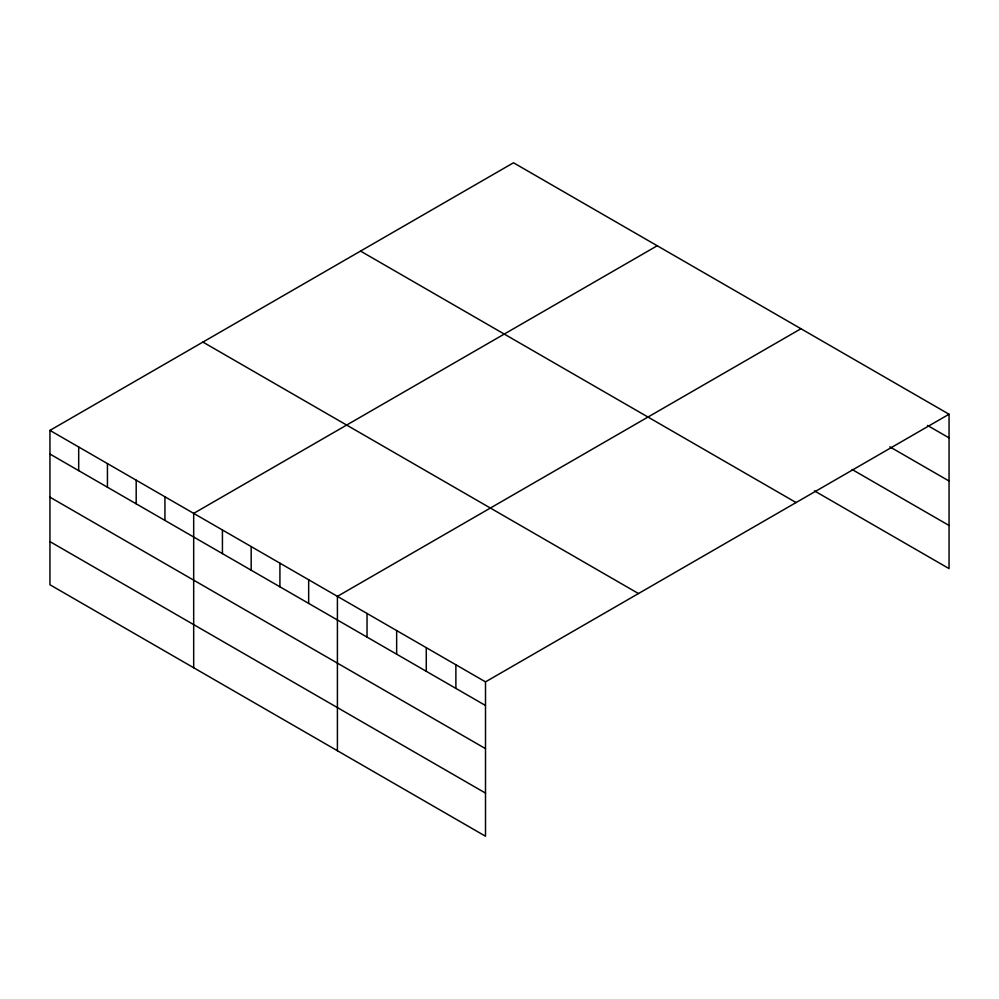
<?xml version="1.0" encoding="UTF-8"?>
<svg xmlns="http://www.w3.org/2000/svg" width="999" height="999" viewBox="0 0 999 999"><rect width="100%" height="100%" fill="white"/><g stroke="black" fill="none" stroke-linecap="round" stroke-linejoin="round"><path stroke-width="1.5" d="M949.05 414.235L485.502 681.867L485.502 836.225L49.95 584.765L49.95 430.394L513.498 162.775L949.05 414.235L949.05 568.606L814.422 490.871M657.23 245.754L193.681 513.386L193.681 667.744M800.961 328.733L337.412 596.366L337.412 750.736M927.509 425.437L949.05 437.874M889.809 446.815L949.05 481.019M852.122 469.505L949.05 525.462M360.527 251.086L796.078 502.547M202.922 342.083L638.473 593.543M49.95 430.394L485.502 681.867M49.95 454.033L485.502 705.494M49.95 497.177L485.502 748.638M49.95 541.62L485.502 793.094M455.881 664.76L455.881 688.398M426.273 647.664L426.273 671.303M396.653 630.569L396.653 654.195M367.033 613.461L367.033 637.1M308.666 579.77L308.666 603.408M279.92 563.174L279.92 586.813M251.174 546.578L251.174 570.217M222.427 529.982L222.427 553.621M164.935 496.79L164.935 520.417M136.189 480.182L136.189 503.821M107.442 463.586L107.442 487.225M78.696 446.99L78.696 470.629"/></g></svg>
